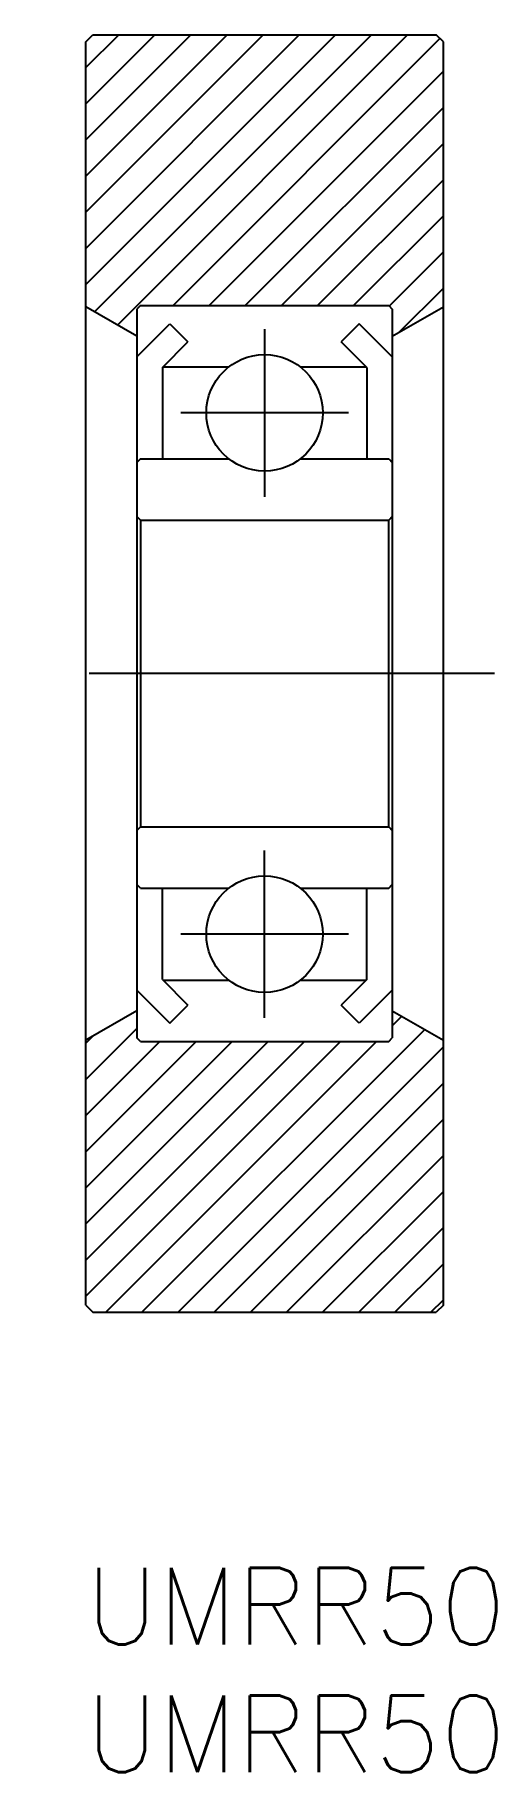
# Model space of a CAD drawing. Extents: x -2 to 16.1, y -8 to 60.
import ezdxf

# ---------------------------------------------------------------- set-up
doc = ezdxf.new("R2010")
doc.units = 0
doc.header["$LTSCALE"] = 0.5
doc.linetypes.add('CENTER', pattern=[50.8, 31.75, -6.35, 6.35, -6.35])
for name, color, linetype in [('MSM_CENTER', 1, 'CENTER'), ('MSM_CONTINUOUS', 7, 'CONTINUOUS'), ('MSM_NARROW', 5, 'CONTINUOUS'), ('MSM_PART_NUMBER', 7, 'CONTINUOUS')]:
    doc.layers.add(name, color=color, linetype=linetype)
doc.styles.get("Standard").update_dxf_attribs({"font": 'txt.shx', "height": 3, "bigfont": 'bigfont.shx'})

# ---------------------------------------------------------------- blocks, each defined once
blk = doc.blocks.new('*U3')
at = {"layer": 'MSM_PART_NUMBER'}
blk.add_text('UMRR50', height=3, dxfattribs=at).set_placement((0, -3))
blk = doc.blocks.new('*U4')
at = {"layer": 'MSM_PART_NUMBER'}
blk.add_text('UMRR50', height=3, dxfattribs=at).set_placement((0, -8))

msp = doc.modelspace()

# ---------------------------------------------------------------- linework, layer by layer
at = {"layer": 'MSM_CENTER'}
for p, q in [((7, 48.48), (7, 41.92)), ((10.28, 45.2), (3.72, 45.2)), ((16, 35), (-2, 35)), ((7, 21.52), (7, 28.08)), ((10.28, 24.8), (3.72, 24.8))]:
    msp.add_line(p, q, dxfattribs=at)
at = {"layer": 'MSM_CONTINUOUS'}
for p, q in [((0, 59.72), (0.28, 60)), ((0.28, 60), (13.72, 60)), ((14, 59.72), (13.72, 60)), ((0, 10.28), (0, 59.72)), ((14, 10.28), (14, 59.72)), ((2, 48.2), (0, 49.355)), ((2.14, 49.4), (2, 49.26)), ((2, 49.26), (2, 20.74)), ((2.14, 49.4), (11.86, 49.4)), ((11.86, 49.4), (12, 49.26)), ((12, 48.2), (14, 49.355)), ((12, 49.26), (12, 20.74)), ((2, 47.39), (3.293, 48.683)), ((3.293, 48.683), (4, 47.976)), ((10.707, 48.683), (10, 47.976)), ((12, 47.39), (10.707, 48.683)), ((3, 46.976), (4, 47.976)), ((11, 46.976), (10, 47.976)), ((3, 46.976), (3, 43.4)), ((3.024, 47), (5.601, 47)), ((8.399, 47), (10.976, 47)), ((11, 46.976), (11, 43.4)), ((2.14, 43.4), (2, 43.26)), ((2.14, 43.4), (5.601, 43.4)), ((8.399, 43.4), (11.86, 43.4)), ((11.86, 43.4), (12, 43.26)), ((2, 41.14), (2.14, 41)), ((2.14, 41), (11.86, 41)), ((2.14, 41), (2.14, 29)), ((12, 41.14), (11.86, 41)), ((11.86, 29), (11.86, 41)), ((2.14, 29), (2, 28.86)), ((2.14, 29), (11.86, 29)), ((11.86, 29), (12, 28.86)), ((2.14, 26.6), (2, 26.74)), ((2.14, 26.6), (5.601, 26.6)), ((3, 23.024), (3, 26.6)), ((8.399, 26.6), (11.86, 26.6)), ((11, 23.024), (11, 26.6)), ((11.86, 26.6), (12, 26.74)), ((2, 22.61), (3.293, 21.317)), ((3, 23.024), (4, 22.024)), ((3.024, 23), (5.601, 23)), ((8.399, 23), (10.976, 23)), ((11, 23.024), (10, 22.024)), ((12, 22.61), (10.707, 21.317)), ((2, 21.8), (0, 20.645)), ((3.293, 21.317), (4, 22.024)), ((10.707, 21.317), (10, 22.024)), ((12, 21.8), (14, 20.645)), ((2.14, 20.6), (2, 20.74)), ((2.14, 20.6), (11.86, 20.6)), ((11.86, 20.6), (12, 20.74)), ((0, 10.28), (0.28, 10)), ((14, 10.28), (13.72, 10)), ((0.28, 10), (13.72, 10))]:
    msp.add_line(p, q, dxfattribs=at)
for centre in [(7, 45.2), (7, 24.8)]:
    msp.add_circle(centre, 2.28, dxfattribs=at)
at = {"layer": 'MSM_NARROW'}
for p, q in [((0, 50.226), (9.774, 60)), ((0, 51.64), (8.36, 60)), ((0, 53.055), (6.945, 60)), ((0, 54.469), (5.531, 60)), ((0, 55.883), (4.117, 60)), ((0, 57.297), (2.703, 60)), ((0, 58.712), (1.288, 60)), ((0.344, 49.156), (11.188, 60)), ((1.241, 48.638), (12.602, 60)), ((3.416, 49.4), (13.868, 59.852)), ((4.831, 49.4), (14, 58.569)), ((6.245, 49.4), (14, 57.155)), ((7.659, 49.4), (14, 55.741)), ((9.073, 49.4), (14, 54.327)), ((10.487, 49.4), (14, 52.913)), ((11.881, 49.379), (14, 51.498)), ((12.274, 48.358), (14, 50.084)), ((0, 19.114), (2, 21.114)), ((12, 21.214), (12.371, 21.586)), ((0, 20.528), (0.278, 20.806)), ((0, 10.628), (9.972, 20.6)), ((0, 12.042), (8.558, 20.6)), ((0, 13.457), (7.143, 20.6)), ((0, 14.871), (5.729, 20.6)), ((0, 16.285), (4.315, 20.6)), ((0, 17.699), (2.901, 20.6)), ((0.786, 10), (11.386, 20.6)), ((2.2, 10), (13.268, 21.068)), ((3.614, 10), (14, 20.386)), ((5.029, 10), (14, 18.971)), ((6.443, 10), (14, 17.557)), ((7.857, 10), (14, 16.143)), ((9.271, 10), (14, 14.729)), ((10.685, 10), (14, 13.315)), ((12.1, 10), (14, 11.9)), ((13.514, 10), (14, 10.486))]:
    msp.add_line(p, q, dxfattribs=at)

# ---------------------------------------------------------------- block references
at = {"layer": 'MSM_CONTINUOUS'}
for name in ['*U3', '*U4']:
    msp.add_blockref(name, (0, 0), dxfattribs=at)

doc.saveas('drawing.dxf')
